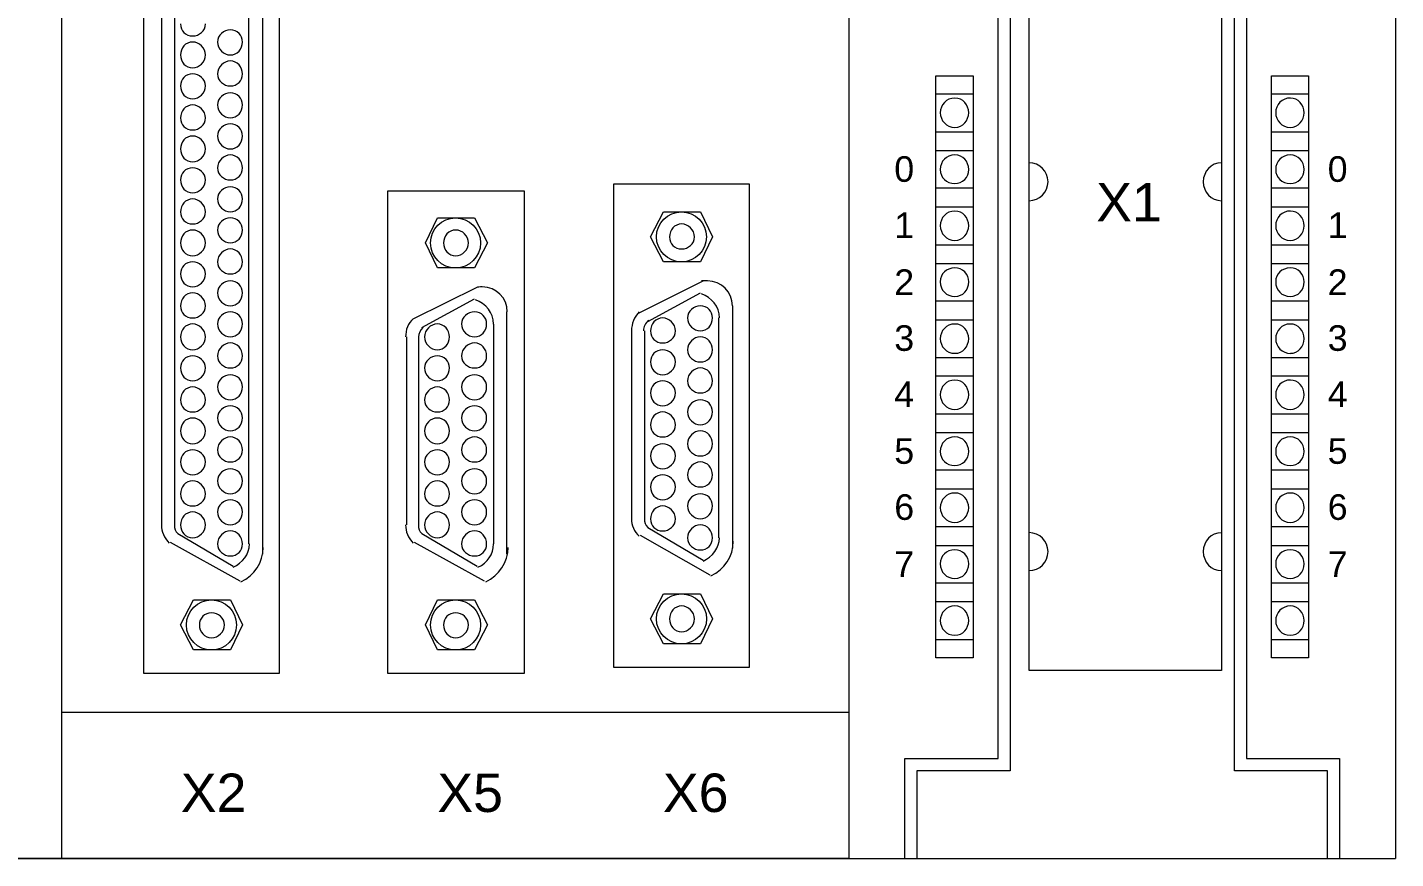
# Model space of a CAD drawing. Header units: millimetres. Extents: x 0 to 14510, y -7775 to 297.
# Drawn here: x 554.2 to 635.4, y -2292.8 to -2243.5 of the extents above; entities that cross this region are included whole.
import ezdxf

# ---------------------------------------------------------------- set-up
doc = ezdxf.new("R2010")
doc.units = ezdxf.units.MM
doc.layers.add('eProC - L2', color=41, linetype='Continuous', lineweight=20)
doc.styles.get("Standard").update_dxf_attribs({"font": 'arial.ttf'})

msp = doc.modelspace()

# ---------------------------------------------------------------- linework, layer by layer
at = {"layer": 'eProC - L2', "lineweight": 13}
for p, q in [((556.244, -2194.632), (556.244, -2292.79)), ((602.969, -2194.632), (602.969, -2292.79)), ((602.969, -2194.632), (602.969, -2292.79)), ((612.538, -2199.801), (612.538, -2287.57)), ((625.844, -2287.57), (625.844, -2199.801)), ((611.822, -2286.854), (611.822, -2200.569)), ((626.561, -2200.569), (626.561, -2286.854)), ((613.665, -2281.634), (613.665, -2208.348)), ((625.077, -2208.348), (625.077, -2281.634)), ((561.106, -2221.551), (561.106, -2281.787)), ((569.192, -2281.787), (569.192, -2221.551)), ((567.35, -2229.484), (567.35, -2274.11)), ((568.169, -2228.716), (568.169, -2274.725)), ((562.181, -2230.2), (562.181, -2272.985)), ((562.949, -2230.2), (562.949, -2272.985)), ((608.137, -2280.866), (608.137, -2246.322)), ((608.137, -2246.322), (610.338, -2246.322)), ((610.338, -2246.322), (610.338, -2280.866)), ((628.045, -2280.866), (628.045, -2246.322)), ((628.045, -2246.322), (630.245, -2246.322)), ((630.245, -2246.322), (630.245, -2280.866)), ((608.137, -2247.395), (610.338, -2247.395)), ((628.045, -2247.395), (630.245, -2247.395)), ((608.137, -2249.648), (610.338, -2249.648)), ((628.045, -2249.648), (630.245, -2249.648)), ((608.137, -2250.773), (610.338, -2250.773)), ((628.045, -2250.773), (630.245, -2250.773)), ((597.083, -2252.769), (588.998, -2252.769)), ((588.998, -2252.769), (588.998, -2281.429)), ((597.083, -2281.429), (597.083, -2252.769)), ((608.137, -2252.975), (610.338, -2252.975)), ((628.045, -2252.975), (630.245, -2252.975)), ((583.726, -2253.179), (575.589, -2253.179)), ((575.589, -2253.179), (575.589, -2281.787)), ((583.726, -2281.787), (583.726, -2253.179)), ((591.198, -2255.891), (591.965, -2254.408)), ((591.965, -2254.408), (594.166, -2254.408)), ((594.166, -2254.408), (594.883, -2255.891)), ((608.137, -2254.1), (610.338, -2254.1)), ((628.045, -2254.1), (630.245, -2254.1)), ((577.841, -2256.249), (578.557, -2254.766)), ((578.557, -2254.766), (580.758, -2254.766)), ((580.758, -2254.766), (581.525, -2256.249)), ((578.557, -2257.734), (577.841, -2256.249)), ((581.525, -2256.249), (580.758, -2257.734)), ((591.965, -2257.376), (591.198, -2255.891)), ((594.883, -2255.891), (594.166, -2257.376)), ((608.137, -2256.352), (610.338, -2256.352)), ((628.045, -2256.352), (630.245, -2256.352)), ((580.758, -2257.734), (578.557, -2257.734)), ((594.166, -2257.376), (591.965, -2257.376)), ((608.137, -2257.478), (610.338, -2257.478)), ((628.045, -2257.478), (630.245, -2257.478)), ((590.533, -2260.395), (594.32, -2258.501)), ((577.125, -2260.753), (580.963, -2258.859)), ((591.044, -2260.907), (594.166, -2259.218)), ((577.636, -2261.265), (580.758, -2259.576)), ((582.651, -2260.344), (582.651, -2274.725)), ((596.06, -2259.986), (596.06, -2274.366)), ((608.137, -2259.678), (610.338, -2259.678)), ((628.045, -2259.678), (630.245, -2259.678)), ((581.884, -2261.061), (581.884, -2274.11)), ((595.241, -2260.702), (595.241, -2273.752)), ((608.137, -2260.805), (610.338, -2260.805)), ((628.045, -2260.805), (630.245, -2260.805)), ((576.715, -2261.827), (576.715, -2272.985)), ((577.432, -2261.827), (577.432, -2272.985)), ((590.072, -2261.469), (590.072, -2272.627)), ((590.84, -2261.469), (590.84, -2272.627)), ((608.137, -2263.056), (610.338, -2263.056)), ((628.045, -2263.056), (630.245, -2263.056)), ((608.137, -2264.131), (610.338, -2264.131)), ((628.045, -2264.131), (630.245, -2264.131)), ((608.137, -2266.383), (610.338, -2266.383)), ((628.045, -2266.383), (630.245, -2266.383)), ((608.137, -2267.509), (610.338, -2267.509)), ((628.045, -2267.509), (630.245, -2267.509)), ((608.137, -2269.709), (610.338, -2269.709)), ((628.045, -2269.709), (630.245, -2269.709)), ((608.137, -2270.835), (610.338, -2270.835)), ((628.045, -2270.835), (630.245, -2270.835)), ((591.044, -2273.138), (594.32, -2275.083)), ((608.137, -2273.087), (610.338, -2273.087)), ((628.045, -2273.087), (630.245, -2273.087)), ((562.693, -2274.008), (566.838, -2276.312)), ((563.153, -2273.496), (566.429, -2275.441)), ((577.176, -2274.008), (581.321, -2276.312)), ((577.636, -2273.496), (580.912, -2275.441)), ((590.584, -2273.598), (594.729, -2275.953)), ((608.137, -2274.213), (610.338, -2274.213)), ((628.045, -2274.213), (630.245, -2274.213)), ((608.137, -2276.414), (610.338, -2276.414)), ((628.045, -2276.414), (630.245, -2276.414)), ((591.198, -2278.563), (591.965, -2277.078)), ((591.965, -2277.078), (594.166, -2277.078)), ((594.166, -2277.078), (594.883, -2278.563)), ((563.307, -2278.921), (564.074, -2277.437)), ((564.074, -2277.437), (566.275, -2277.437)), ((566.275, -2277.437), (566.992, -2278.921)), ((577.841, -2278.921), (578.557, -2277.437)), ((578.557, -2277.437), (580.758, -2277.437)), ((580.758, -2277.437), (581.525, -2278.921)), ((608.137, -2277.539), (610.338, -2277.539)), ((628.045, -2277.539), (630.245, -2277.539)), ((564.074, -2280.405), (563.307, -2278.921)), ((566.992, -2278.921), (566.275, -2280.405)), ((578.557, -2280.405), (577.841, -2278.921)), ((581.525, -2278.921), (580.758, -2280.405)), ((591.965, -2280.047), (591.198, -2278.563)), ((594.883, -2278.563), (594.166, -2280.047)), ((608.137, -2279.791), (610.338, -2279.791)), ((628.045, -2279.791), (630.245, -2279.791)), ((566.275, -2280.405), (564.074, -2280.405)), ((580.758, -2280.405), (578.557, -2280.405)), ((594.166, -2280.047), (591.965, -2280.047)), ((588.998, -2281.429), (597.083, -2281.429)), ((610.338, -2280.866), (608.137, -2280.866)), ((630.245, -2280.866), (628.045, -2280.866)), ((561.106, -2281.787), (569.192, -2281.787)), ((575.589, -2281.787), (583.726, -2281.787)), ((625.077, -2281.634), (613.665, -2281.634)), ((556.244, -2284.09), (602.969, -2284.09)), ((606.295, -2292.79), (606.295, -2286.854)), ((606.295, -2286.854), (611.822, -2286.854)), ((626.561, -2286.854), (632.088, -2286.854)), ((632.088, -2286.854), (632.088, -2292.79)), ((612.538, -2287.57), (607.011, -2287.57)), ((607.011, -2287.57), (607.011, -2292.79)), ((631.371, -2287.57), (625.844, -2287.57)), ((631.371, -2292.79), (631.371, -2287.57)), ((602.969, -2292.79), (478.355, -2292.79)), ((602.969, -2292.79), (635.415, -2292.79))]:
    msp.add_line(p, q, dxfattribs=at)
at = {"layer": 'eProC - L2'}
msp.add_line((635.415, -2194.632), (635.415, -2292.79), dxfattribs=at)
at = {"layer": 'eProC - L2', "color": 251, "lineweight": 9, "true_color": 0x535353}
msp.add_line((478.355, -2292.79), (635.415, -2292.79), dxfattribs=at)
at = {"layer": 'eProC - L2', "lineweight": 13}
for centre, radius in [((593.038, -2255.892), 1.484), ((593.038, -2255.892), 1.484), ((579.63, -2256.251), 1.485), ((579.63, -2256.251), 1.485), ((593.038, -2278.563), 1.485), ((565.148, -2278.922), 1.485), ((579.63, -2278.922), 1.484)]:
    msp.add_circle(centre, radius, dxfattribs=at)
for centre, radius, start, end in [((629.162, -2248.514), 0.863, 89.45853, 180.47346), ((609.273, -2251.909), 0.809, 269.24876, 0.67887), ((613.655, -2252.626), 1.136, 0.50755, 89.49113), ((629.181, -2251.909), 0.809, 269.24876, 0.67887), ((613.654, -2252.606), 1.136, 270.52003, 359.53486), ((629.162, -2255.219), 0.863, 89.45853, 180.47346), ((609.272, -2258.542), 0.809, 359.31063, 90.68805), ((629.18, -2258.542), 0.809, 359.31063, 90.68805), ((594.575, -2259.987), 1.486, 0.03688, 89.9618), ((581.217, -2260.345), 1.486, 0.03688, 89.9618), ((591.659, -2261.461), 1.587, 135.23914, 180.29296), ((629.162, -2261.939), 0.863, 179.52654, 270.54147), ((629.162, -2265.249), 0.863, 89.45853, 180.47346), ((609.273, -2268.644), 0.809, 269.26504, 0.73628), ((629.18, -2268.644), 0.809, 269.26504, 0.73628), ((629.162, -2271.954), 0.863, 89.45853, 180.47346), ((593.871, -2273.958), 2.239, 293.96347, 0.01486), ((613.654, -2274.581), 1.137, 0.49955, 89.44556), ((565.98, -2274.316), 2.239, 293.96347, 0.01486), ((609.273, -2275.278), 0.809, 359.32113, 90.75124), ((613.655, -2274.561), 1.136, 270.50887, 359.49245), ((629.181, -2275.278), 0.809, 359.32113, 90.75124), ((629.162, -2278.658), 0.863, 89.45853, 180.47346)]:
    msp.add_arc(centre, radius, start, end, dxfattribs=at)
for points in [[(563.306, -2243.251), (563.306, -2243.66), (563.613, -2243.967), (564.023, -2243.967)], [(564.023, -2243.967), (564.432, -2243.967), (564.79, -2243.66), (564.79, -2243.251)], [(566.275, -2243.608), (565.865, -2243.608), (565.507, -2243.916), (565.507, -2244.324)], [(566.991, -2244.324), (566.991, -2243.916), (566.684, -2243.608), (566.275, -2243.608)], [(564.023, -2244.325), (563.613, -2244.325), (563.306, -2244.683), (563.306, -2245.094)], [(564.79, -2245.094), (564.79, -2244.683), (564.432, -2244.325), (564.023, -2244.325)], [(565.507, -2244.324), (565.507, -2244.735), (565.865, -2245.093), (566.275, -2245.093)], [(566.275, -2245.093), (566.684, -2245.093), (566.991, -2244.735), (566.991, -2244.324)], [(563.306, -2245.094), (563.306, -2245.502), (563.613, -2245.861), (564.023, -2245.861)], [(564.023, -2245.861), (564.432, -2245.861), (564.79, -2245.502), (564.79, -2245.094)], [(566.275, -2245.451), (565.865, -2245.451), (565.507, -2245.81), (565.507, -2246.219)], [(566.991, -2246.219), (566.991, -2245.81), (566.684, -2245.451), (566.275, -2245.451)], [(564.023, -2246.218), (563.613, -2246.218), (563.306, -2246.526), (563.306, -2246.934)], [(564.79, -2246.934), (564.79, -2246.526), (564.432, -2246.218), (564.023, -2246.218)], [(565.507, -2246.219), (565.507, -2246.628), (565.865, -2246.935), (566.275, -2246.935)], [(566.275, -2246.935), (566.684, -2246.935), (566.991, -2246.628), (566.991, -2246.219)], [(563.306, -2246.934), (563.306, -2247.344), (563.613, -2247.703), (564.023, -2247.703)], [(564.023, -2247.703), (564.432, -2247.703), (564.79, -2247.344), (564.79, -2246.934)], [(566.275, -2247.345), (565.865, -2247.345), (565.507, -2247.652), (565.507, -2248.062)], [(566.991, -2248.062), (566.991, -2247.652), (566.684, -2247.345), (566.275, -2247.345)], [(564.023, -2248.061), (563.613, -2248.061), (563.306, -2248.419), (563.306, -2248.829)], [(564.79, -2248.829), (564.79, -2248.419), (564.432, -2248.061), (564.023, -2248.061)], [(565.507, -2248.062), (565.507, -2248.47), (565.865, -2248.829), (566.275, -2248.829)], [(566.275, -2248.829), (566.684, -2248.829), (566.991, -2248.47), (566.991, -2248.062)], [(609.263, -2247.651), (608.751, -2247.651), (608.393, -2248.061), (608.393, -2248.521)], [(610.082, -2248.521), (610.082, -2248.061), (609.723, -2247.651), (609.263, -2247.651)], [(629.989, -2248.521), (629.989, -2248.061), (629.63, -2247.651), (629.17, -2247.651)], [(563.306, -2248.829), (563.306, -2249.238), (563.613, -2249.545), (564.023, -2249.545)], [(564.023, -2249.545), (564.432, -2249.545), (564.79, -2249.238), (564.79, -2248.829)], [(608.393, -2248.521), (608.393, -2248.982), (608.751, -2249.392), (609.263, -2249.392)], [(609.263, -2249.392), (609.723, -2249.392), (610.082, -2248.982), (610.082, -2248.521)], [(628.299, -2248.521), (628.299, -2248.982), (628.657, -2249.392), (629.17, -2249.392)], [(629.17, -2249.392), (629.63, -2249.392), (629.989, -2248.982), (629.989, -2248.521)], [(566.275, -2249.187), (565.865, -2249.187), (565.507, -2249.495), (565.507, -2249.904)], [(566.991, -2249.904), (566.991, -2249.495), (566.684, -2249.187), (566.275, -2249.187)], [(564.023, -2249.903), (563.613, -2249.903), (563.306, -2250.261), (563.306, -2250.672)], [(564.79, -2250.672), (564.79, -2250.261), (564.432, -2249.903), (564.023, -2249.903)], [(565.507, -2249.904), (565.507, -2250.313), (565.865, -2250.672), (566.275, -2250.672)], [(566.275, -2250.672), (566.684, -2250.672), (566.991, -2250.313), (566.991, -2249.904)], [(563.306, -2250.672), (563.306, -2251.081), (563.613, -2251.438), (564.023, -2251.438)], [(564.023, -2251.438), (564.432, -2251.438), (564.79, -2251.081), (564.79, -2250.672)], [(566.275, -2251.029), (565.865, -2251.029), (565.507, -2251.388), (565.507, -2251.798)], [(566.991, -2251.798), (566.991, -2251.388), (566.684, -2251.029), (566.275, -2251.029)], [(609.263, -2251.029), (608.751, -2251.029), (608.393, -2251.387), (608.393, -2251.9)], [(610.082, -2251.9), (610.082, -2251.387), (609.723, -2251.029), (609.263, -2251.029)], [(629.17, -2251.029), (628.657, -2251.029), (628.299, -2251.387), (628.299, -2251.9)], [(629.989, -2251.9), (629.989, -2251.387), (629.63, -2251.029), (629.17, -2251.029)], [(564.023, -2251.798), (563.613, -2251.798), (563.306, -2252.104), (563.306, -2252.513)], [(564.79, -2252.513), (564.79, -2252.104), (564.432, -2251.798), (564.023, -2251.798)], [(565.507, -2251.798), (565.507, -2252.206), (565.865, -2252.513), (566.275, -2252.513)], [(566.275, -2252.513), (566.684, -2252.513), (566.991, -2252.206), (566.991, -2251.798)], [(608.393, -2251.9), (608.393, -2252.36), (608.751, -2252.718), (609.263, -2252.718)], [(625.077, -2251.49), (624.463, -2251.49), (624.002, -2252.002), (624.002, -2252.616)], [(628.299, -2251.9), (628.299, -2252.36), (628.657, -2252.718), (629.17, -2252.718)], [(563.306, -2252.513), (563.306, -2252.923), (563.613, -2253.281), (564.023, -2253.281)], [(564.023, -2253.281), (564.432, -2253.281), (564.79, -2252.923), (564.79, -2252.513)], [(566.275, -2252.923), (565.865, -2252.923), (565.507, -2253.23), (565.507, -2253.64)], [(566.991, -2253.64), (566.991, -2253.23), (566.684, -2252.923), (566.275, -2252.923)], [(624.002, -2252.616), (624.002, -2253.23), (624.463, -2253.742), (625.077, -2253.742)], [(564.023, -2253.639), (563.613, -2253.639), (563.306, -2253.997), (563.306, -2254.408)], [(564.79, -2254.408), (564.79, -2253.997), (564.432, -2253.639), (564.023, -2253.639)], [(565.507, -2253.64), (565.507, -2254.049), (565.865, -2254.408), (566.275, -2254.408)], [(566.275, -2254.408), (566.684, -2254.408), (566.991, -2254.049), (566.991, -2253.64)], [(563.306, -2254.408), (563.306, -2254.816), (563.613, -2255.124), (564.023, -2255.124)], [(564.023, -2255.124), (564.432, -2255.124), (564.79, -2254.816), (564.79, -2254.408)], [(609.263, -2254.356), (608.751, -2254.356), (608.393, -2254.766), (608.393, -2255.226)], [(610.082, -2255.226), (610.082, -2254.766), (609.723, -2254.356), (609.263, -2254.356)], [(629.989, -2255.226), (629.989, -2254.766), (629.63, -2254.356), (629.17, -2254.356)], [(564.023, -2255.482), (563.613, -2255.482), (563.306, -2255.84), (563.306, -2256.249)], [(564.79, -2256.249), (564.79, -2255.84), (564.432, -2255.482), (564.023, -2255.482)], [(566.275, -2254.766), (565.865, -2254.766), (565.507, -2255.073), (565.507, -2255.483)], [(565.507, -2255.483), (565.507, -2255.891), (565.865, -2256.249), (566.275, -2256.249)], [(566.991, -2255.483), (566.991, -2255.073), (566.684, -2254.766), (566.275, -2254.766)], [(566.275, -2256.249), (566.684, -2256.249), (566.991, -2255.891), (566.991, -2255.483)], [(579.631, -2255.482), (579.222, -2255.482), (578.915, -2255.84), (578.915, -2256.249)], [(580.399, -2256.249), (580.399, -2255.84), (580.041, -2255.482), (579.631, -2255.482)], [(593.039, -2255.124), (592.63, -2255.124), (592.323, -2255.483), (592.323, -2255.891)], [(593.807, -2255.891), (593.807, -2255.483), (593.449, -2255.124), (593.039, -2255.124)], [(608.393, -2255.226), (608.393, -2255.687), (608.751, -2256.096), (609.263, -2256.096)], [(609.263, -2256.096), (609.723, -2256.096), (610.082, -2255.687), (610.082, -2255.226)], [(628.299, -2255.226), (628.299, -2255.687), (628.657, -2256.096), (629.17, -2256.096)], [(629.17, -2256.096), (629.63, -2256.096), (629.989, -2255.687), (629.989, -2255.226)], [(563.306, -2256.249), (563.306, -2256.659), (563.613, -2257.017), (564.023, -2257.017)], [(564.023, -2257.017), (564.432, -2257.017), (564.79, -2256.659), (564.79, -2256.249)], [(578.915, -2256.249), (578.915, -2256.659), (579.222, -2257.017), (579.631, -2257.017)], [(579.631, -2257.017), (580.041, -2257.017), (580.399, -2256.659), (580.399, -2256.249)], [(592.323, -2255.891), (592.323, -2256.301), (592.63, -2256.608), (593.039, -2256.608)], [(593.039, -2256.608), (593.449, -2256.608), (593.807, -2256.301), (593.807, -2255.891)], [(566.275, -2256.607), (565.865, -2256.607), (565.507, -2256.966), (565.507, -2257.375)], [(566.991, -2257.375), (566.991, -2256.966), (566.684, -2256.607), (566.275, -2256.607)], [(564.023, -2257.376), (563.613, -2257.376), (563.306, -2257.682), (563.306, -2258.092)], [(564.79, -2258.092), (564.79, -2257.682), (564.432, -2257.376), (564.023, -2257.376)], [(565.507, -2257.375), (565.507, -2257.784), (565.865, -2258.092), (566.275, -2258.092)], [(566.275, -2258.092), (566.684, -2258.092), (566.991, -2257.784), (566.991, -2257.375)], [(609.263, -2257.733), (608.751, -2257.733), (608.393, -2258.092), (608.393, -2258.552)], [(629.17, -2257.733), (628.657, -2257.733), (628.299, -2258.092), (628.299, -2258.552)], [(563.306, -2258.092), (563.306, -2258.501), (563.613, -2258.859), (564.023, -2258.859)], [(564.023, -2258.859), (564.432, -2258.859), (564.79, -2258.501), (564.79, -2258.092)], [(566.275, -2258.501), (565.865, -2258.501), (565.507, -2258.809), (565.507, -2259.217)], [(566.991, -2259.217), (566.991, -2258.809), (566.684, -2258.501), (566.275, -2258.501)], [(594.576, -2258.501), (594.473, -2258.501), (594.37, -2258.501), (594.218, -2258.501)], [(608.393, -2258.552), (608.393, -2259.064), (608.751, -2259.422), (609.263, -2259.422)], [(609.263, -2259.422), (609.723, -2259.422), (610.082, -2259.064), (610.082, -2258.552)], [(628.299, -2258.552), (628.299, -2259.064), (628.657, -2259.422), (629.17, -2259.422)], [(629.17, -2259.422), (629.63, -2259.422), (629.989, -2259.064), (629.989, -2258.552)], [(564.023, -2259.217), (563.613, -2259.217), (563.306, -2259.575), (563.306, -2259.985)], [(564.79, -2259.985), (564.79, -2259.575), (564.432, -2259.217), (564.023, -2259.217)], [(565.507, -2259.217), (565.507, -2259.627), (565.865, -2259.985), (566.275, -2259.985)], [(566.275, -2259.985), (566.684, -2259.985), (566.991, -2259.627), (566.991, -2259.217)], [(581.218, -2258.859), (581.065, -2258.859), (580.963, -2258.859), (580.86, -2258.911)], [(595.291, -2260.702), (595.291, -2260.036), (594.831, -2259.474), (594.218, -2259.269)], [(563.306, -2259.985), (563.306, -2260.394), (563.613, -2260.702), (564.023, -2260.702)], [(564.023, -2260.702), (564.432, -2260.702), (564.79, -2260.394), (564.79, -2259.985)], [(566.275, -2260.344), (565.865, -2260.344), (565.507, -2260.651), (565.507, -2261.06)], [(566.991, -2261.06), (566.991, -2260.651), (566.684, -2260.344), (566.275, -2260.344)], [(580.758, -2260.344), (580.348, -2260.344), (579.99, -2260.651), (579.99, -2261.06)], [(581.474, -2261.06), (581.474, -2260.651), (581.167, -2260.344), (580.758, -2260.344)], [(581.884, -2261.061), (581.884, -2260.395), (581.423, -2259.832), (580.809, -2259.628)], [(594.165, -2259.986), (593.755, -2259.986), (593.397, -2260.292), (593.397, -2260.702)], [(594.882, -2260.702), (594.882, -2260.292), (594.574, -2259.986), (594.165, -2259.986)], [(564.023, -2261.06), (563.613, -2261.06), (563.306, -2261.418), (563.306, -2261.827)], [(564.79, -2261.827), (564.79, -2261.418), (564.432, -2261.06), (564.023, -2261.06)], [(565.507, -2261.06), (565.507, -2261.469), (565.865, -2261.827), (566.275, -2261.827)], [(566.275, -2261.827), (566.684, -2261.827), (566.991, -2261.469), (566.991, -2261.06)], [(577.125, -2260.753), (576.817, -2261.009), (576.664, -2261.419), (576.664, -2261.827)], [(578.556, -2261.06), (578.147, -2261.06), (577.789, -2261.418), (577.789, -2261.827)], [(579.272, -2261.827), (579.272, -2261.418), (578.966, -2261.06), (578.556, -2261.06)], [(579.99, -2261.06), (579.99, -2261.469), (580.348, -2261.827), (580.758, -2261.827)], [(580.758, -2261.827), (581.167, -2261.827), (581.474, -2261.469), (581.474, -2261.06)], [(591.096, -2260.855), (590.891, -2261.009), (590.788, -2261.213), (590.788, -2261.469)], [(591.913, -2260.702), (591.503, -2260.702), (591.197, -2261.061), (591.197, -2261.469)], [(592.68, -2261.469), (592.68, -2261.061), (592.322, -2260.702), (591.913, -2260.702)], [(593.397, -2260.702), (593.397, -2261.111), (593.755, -2261.47), (594.165, -2261.47)], [(594.165, -2261.47), (594.574, -2261.47), (594.882, -2261.111), (594.882, -2260.702)], [(609.263, -2261.061), (608.751, -2261.061), (608.393, -2261.47), (608.393, -2261.931)], [(610.082, -2261.931), (610.082, -2261.47), (609.723, -2261.061), (609.263, -2261.061)], [(629.17, -2261.061), (628.657, -2261.061), (628.299, -2261.47), (628.299, -2261.931)], [(629.989, -2261.931), (629.989, -2261.47), (629.63, -2261.061), (629.17, -2261.061)], [(563.306, -2261.827), (563.306, -2262.237), (563.613, -2262.595), (564.023, -2262.595)], [(564.023, -2262.595), (564.432, -2262.595), (564.79, -2262.237), (564.79, -2261.827)], [(577.688, -2261.265), (577.534, -2261.419), (577.432, -2261.623), (577.432, -2261.827)], [(577.789, -2261.827), (577.789, -2262.237), (578.147, -2262.595), (578.556, -2262.595)], [(578.556, -2262.595), (578.966, -2262.595), (579.272, -2262.237), (579.272, -2261.827)], [(591.197, -2261.469), (591.197, -2261.879), (591.503, -2262.186), (591.913, -2262.186)], [(591.913, -2262.186), (592.322, -2262.186), (592.68, -2261.879), (592.68, -2261.469)], [(594.165, -2261.827), (593.755, -2261.827), (593.397, -2262.185), (593.397, -2262.595)], [(594.882, -2262.595), (594.882, -2262.185), (594.574, -2261.827), (594.165, -2261.827)], [(608.393, -2261.931), (608.393, -2262.392), (608.751, -2262.801), (609.263, -2262.801)], [(609.263, -2262.801), (609.723, -2262.801), (610.082, -2262.392), (610.082, -2261.931)], [(629.17, -2262.801), (629.63, -2262.801), (629.989, -2262.392), (629.989, -2261.931)], [(566.275, -2262.186), (565.865, -2262.186), (565.507, -2262.544), (565.507, -2262.954)], [(566.991, -2262.954), (566.991, -2262.544), (566.684, -2262.186), (566.275, -2262.186)], [(580.758, -2262.186), (580.348, -2262.186), (579.99, -2262.544), (579.99, -2262.954)], [(581.474, -2262.954), (581.474, -2262.544), (581.167, -2262.186), (580.758, -2262.186)], [(591.913, -2262.596), (591.503, -2262.596), (591.197, -2262.903), (591.197, -2263.312)], [(592.68, -2263.312), (592.68, -2262.903), (592.322, -2262.596), (591.913, -2262.596)], [(593.397, -2262.595), (593.397, -2263.004), (593.755, -2263.312), (594.165, -2263.312)], [(594.165, -2263.312), (594.574, -2263.312), (594.882, -2263.004), (594.882, -2262.595)], [(564.023, -2262.954), (563.613, -2262.954), (563.306, -2263.26), (563.306, -2263.67)], [(564.79, -2263.67), (564.79, -2263.26), (564.432, -2262.954), (564.023, -2262.954)], [(565.507, -2262.954), (565.507, -2263.363), (565.865, -2263.671), (566.275, -2263.671)], [(566.275, -2263.671), (566.684, -2263.671), (566.991, -2263.363), (566.991, -2262.954)], [(578.556, -2262.954), (578.147, -2262.954), (577.789, -2263.26), (577.789, -2263.67)], [(579.272, -2263.67), (579.272, -2263.26), (578.966, -2262.954), (578.556, -2262.954)], [(579.99, -2262.954), (579.99, -2263.363), (580.348, -2263.671), (580.758, -2263.671)], [(580.758, -2263.671), (581.167, -2263.671), (581.474, -2263.363), (581.474, -2262.954)], [(591.197, -2263.312), (591.197, -2263.721), (591.503, -2264.08), (591.913, -2264.08)], [(591.913, -2264.08), (592.322, -2264.08), (592.68, -2263.721), (592.68, -2263.312)], [(563.306, -2263.67), (563.306, -2264.079), (563.613, -2264.437), (564.023, -2264.437)], [(564.023, -2264.437), (564.432, -2264.437), (564.79, -2264.079), (564.79, -2263.67)], [(566.275, -2264.08), (565.865, -2264.08), (565.507, -2264.387), (565.507, -2264.796)], [(566.991, -2264.796), (566.991, -2264.387), (566.684, -2264.08), (566.275, -2264.08)], [(577.789, -2263.67), (577.789, -2264.079), (578.147, -2264.437), (578.556, -2264.437)], [(578.556, -2264.437), (578.966, -2264.437), (579.272, -2264.079), (579.272, -2263.67)], [(580.758, -2264.08), (580.348, -2264.08), (579.99, -2264.387), (579.99, -2264.796)], [(581.474, -2264.796), (581.474, -2264.387), (581.167, -2264.08), (580.758, -2264.08)], [(594.165, -2263.67), (593.755, -2263.67), (593.397, -2264.028), (593.397, -2264.437)], [(594.882, -2264.437), (594.882, -2264.028), (594.574, -2263.67), (594.165, -2263.67)], [(609.263, -2264.387), (608.751, -2264.387), (608.393, -2264.796), (608.393, -2265.256)], [(610.082, -2265.256), (610.082, -2264.796), (609.723, -2264.387), (609.263, -2264.387)], [(629.989, -2265.256), (629.989, -2264.796), (629.63, -2264.387), (629.17, -2264.387)], [(564.023, -2264.796), (563.613, -2264.796), (563.306, -2265.155), (563.306, -2265.564)], [(564.79, -2265.564), (564.79, -2265.155), (564.432, -2264.796), (564.023, -2264.796)], [(565.507, -2264.796), (565.507, -2265.206), (565.865, -2265.564), (566.275, -2265.564)], [(566.275, -2265.564), (566.684, -2265.564), (566.991, -2265.206), (566.991, -2264.796)], [(578.556, -2264.796), (578.147, -2264.796), (577.789, -2265.155), (577.789, -2265.564)], [(579.272, -2265.564), (579.272, -2265.155), (578.966, -2264.796), (578.556, -2264.796)], [(579.99, -2264.796), (579.99, -2265.206), (580.348, -2265.564), (580.758, -2265.564)], [(580.758, -2265.564), (581.167, -2265.564), (581.474, -2265.206), (581.474, -2264.796)], [(591.913, -2264.438), (591.503, -2264.438), (591.197, -2264.746), (591.197, -2265.154)], [(591.197, -2265.154), (591.197, -2265.564), (591.503, -2265.922), (591.913, -2265.922)], [(592.68, -2265.154), (592.68, -2264.746), (592.322, -2264.438), (591.913, -2264.438)], [(591.913, -2265.922), (592.322, -2265.922), (592.68, -2265.564), (592.68, -2265.154)], [(593.397, -2264.437), (593.397, -2264.847), (593.755, -2265.154), (594.165, -2265.154)], [(594.165, -2265.154), (594.574, -2265.154), (594.882, -2264.847), (594.882, -2264.437)], [(563.306, -2265.564), (563.306, -2265.973), (563.613, -2266.281), (564.023, -2266.281)], [(564.023, -2266.281), (564.432, -2266.281), (564.79, -2265.973), (564.79, -2265.564)], [(566.275, -2265.922), (565.865, -2265.922), (565.507, -2266.228), (565.507, -2266.638)], [(566.991, -2266.638), (566.991, -2266.228), (566.684, -2265.922), (566.275, -2265.922)], [(577.789, -2265.564), (577.789, -2265.973), (578.147, -2266.281), (578.556, -2266.281)], [(578.556, -2266.281), (578.966, -2266.281), (579.272, -2265.973), (579.272, -2265.564)], [(580.758, -2265.922), (580.348, -2265.922), (579.99, -2266.228), (579.99, -2266.638)], [(581.474, -2266.638), (581.474, -2266.228), (581.167, -2265.922), (580.758, -2265.922)], [(594.165, -2265.564), (593.755, -2265.564), (593.397, -2265.87), (593.397, -2266.28)], [(594.882, -2266.28), (594.882, -2265.87), (594.574, -2265.564), (594.165, -2265.564)], [(608.393, -2265.256), (608.393, -2265.718), (608.751, -2266.127), (609.263, -2266.127)], [(609.263, -2266.127), (609.723, -2266.127), (610.082, -2265.718), (610.082, -2265.256)], [(628.299, -2265.256), (628.299, -2265.718), (628.657, -2266.127), (629.17, -2266.127)], [(629.17, -2266.127), (629.63, -2266.127), (629.989, -2265.718), (629.989, -2265.256)], [(564.023, -2266.639), (563.613, -2266.639), (563.306, -2266.998), (563.306, -2267.406)], [(564.79, -2267.406), (564.79, -2266.998), (564.432, -2266.639), (564.023, -2266.639)], [(565.507, -2266.638), (565.507, -2267.047), (565.865, -2267.405), (566.275, -2267.405)], [(566.275, -2267.405), (566.684, -2267.405), (566.991, -2267.047), (566.991, -2266.638)], [(578.556, -2266.639), (578.147, -2266.639), (577.789, -2266.998), (577.789, -2267.406)], [(579.272, -2267.406), (579.272, -2266.998), (578.966, -2266.639), (578.556, -2266.639)], [(579.99, -2266.638), (579.99, -2267.047), (580.348, -2267.405), (580.758, -2267.405)], [(580.758, -2267.405), (581.167, -2267.405), (581.474, -2267.047), (581.474, -2266.638)], [(591.913, -2266.28), (591.503, -2266.28), (591.197, -2266.639), (591.197, -2267.047)], [(592.68, -2267.047), (592.68, -2266.639), (592.322, -2266.28), (591.913, -2266.28)], [(593.397, -2266.28), (593.397, -2266.689), (593.755, -2267.047), (594.165, -2267.047)], [(594.165, -2267.047), (594.574, -2267.047), (594.882, -2266.689), (594.882, -2266.28)], [(563.306, -2267.406), (563.306, -2267.816), (563.613, -2268.175), (564.023, -2268.175)], [(564.023, -2268.175), (564.432, -2268.175), (564.79, -2267.816), (564.79, -2267.406)], [(577.789, -2267.406), (577.789, -2267.816), (578.147, -2268.175), (578.556, -2268.175)], [(578.556, -2268.175), (578.966, -2268.175), (579.272, -2267.816), (579.272, -2267.406)], [(591.197, -2267.047), (591.197, -2267.457), (591.503, -2267.764), (591.913, -2267.764)], [(591.913, -2267.764), (592.322, -2267.764), (592.68, -2267.457), (592.68, -2267.047)], [(594.165, -2267.406), (593.755, -2267.406), (593.397, -2267.764), (593.397, -2268.174)], [(594.882, -2268.174), (594.882, -2267.764), (594.574, -2267.406), (594.165, -2267.406)], [(566.275, -2267.764), (565.865, -2267.764), (565.507, -2268.122), (565.507, -2268.532)], [(566.991, -2268.532), (566.991, -2268.122), (566.684, -2267.764), (566.275, -2267.764)], [(580.758, -2267.764), (580.348, -2267.764), (579.99, -2268.122), (579.99, -2268.532)], [(581.474, -2268.532), (581.474, -2268.122), (581.167, -2267.764), (580.758, -2267.764)], [(591.913, -2268.174), (591.503, -2268.174), (591.197, -2268.481), (591.197, -2268.89)], [(591.913, -2268.174), (591.503, -2268.174), (591.197, -2268.481), (591.197, -2268.89)], [(592.68, -2268.89), (592.68, -2268.481), (592.322, -2268.174), (591.913, -2268.174)], [(592.68, -2268.89), (592.68, -2268.481), (592.322, -2268.174), (591.913, -2268.174)], [(593.397, -2268.174), (593.397, -2268.584), (593.755, -2268.891), (594.165, -2268.891)], [(594.165, -2268.891), (594.574, -2268.891), (594.882, -2268.584), (594.882, -2268.174)], [(609.263, -2267.764), (608.751, -2267.764), (608.393, -2268.122), (608.393, -2268.634)], [(610.082, -2268.634), (610.082, -2268.122), (609.723, -2267.764), (609.263, -2267.764)], [(629.17, -2267.764), (628.657, -2267.764), (628.299, -2268.122), (628.299, -2268.634)], [(629.989, -2268.634), (629.989, -2268.122), (629.63, -2267.764), (629.17, -2267.764)], [(564.023, -2268.532), (563.613, -2268.532), (563.306, -2268.838), (563.306, -2269.248)], [(563.306, -2269.248), (563.306, -2269.657), (563.613, -2270.015), (564.023, -2270.015)], [(564.79, -2269.248), (564.79, -2268.838), (564.432, -2268.532), (564.023, -2268.532)], [(564.023, -2270.015), (564.432, -2270.015), (564.79, -2269.657), (564.79, -2269.248)], [(565.507, -2268.532), (565.507, -2268.941), (565.865, -2269.249), (566.275, -2269.249)], [(566.275, -2269.249), (566.684, -2269.249), (566.991, -2268.941), (566.991, -2268.532)], [(578.556, -2268.532), (578.147, -2268.532), (577.789, -2268.838), (577.789, -2269.248)], [(577.789, -2269.248), (577.789, -2269.657), (578.147, -2270.015), (578.556, -2270.015)], [(579.272, -2269.248), (579.272, -2268.838), (578.966, -2268.532), (578.556, -2268.532)], [(578.556, -2270.015), (578.966, -2270.015), (579.272, -2269.657), (579.272, -2269.248)], [(579.99, -2268.532), (579.99, -2268.941), (580.348, -2269.249), (580.758, -2269.249)], [(580.758, -2269.249), (581.167, -2269.249), (581.474, -2268.941), (581.474, -2268.532)], [(591.197, -2268.89), (591.197, -2269.299), (591.503, -2269.657), (591.913, -2269.657)], [(591.197, -2268.89), (591.197, -2269.299), (591.503, -2269.657), (591.913, -2269.657)], [(591.913, -2269.657), (592.322, -2269.657), (592.68, -2269.299), (592.68, -2268.89)], [(591.913, -2269.657), (592.322, -2269.657), (592.68, -2269.299), (592.68, -2268.89)], [(594.165, -2269.249), (593.755, -2269.249), (593.397, -2269.607), (593.397, -2270.016)], [(594.882, -2270.016), (594.882, -2269.607), (594.574, -2269.249), (594.165, -2269.249)], [(608.393, -2268.634), (608.393, -2269.095), (608.751, -2269.453), (609.263, -2269.453)], [(628.299, -2268.634), (628.299, -2269.095), (628.657, -2269.453), (629.17, -2269.453)], [(566.275, -2269.658), (565.865, -2269.658), (565.507, -2269.965), (565.507, -2270.374)], [(566.991, -2270.374), (566.991, -2269.965), (566.684, -2269.658), (566.275, -2269.658)], [(580.758, -2269.658), (580.348, -2269.658), (579.99, -2269.965), (579.99, -2270.374)], [(581.474, -2270.374), (581.474, -2269.965), (581.167, -2269.658), (580.758, -2269.658)], [(591.913, -2270.016), (591.503, -2270.016), (591.197, -2270.324), (591.197, -2270.732)], [(592.68, -2270.732), (592.68, -2270.324), (592.322, -2270.016), (591.913, -2270.016)], [(593.397, -2270.016), (593.397, -2270.426), (593.755, -2270.733), (594.165, -2270.733)], [(594.165, -2270.733), (594.574, -2270.733), (594.882, -2270.426), (594.882, -2270.016)], [(564.023, -2270.374), (563.613, -2270.374), (563.306, -2270.732), (563.306, -2271.142)], [(564.79, -2271.142), (564.79, -2270.732), (564.432, -2270.374), (564.023, -2270.374)], [(565.507, -2270.374), (565.507, -2270.784), (565.865, -2271.142), (566.275, -2271.142)], [(566.275, -2271.142), (566.684, -2271.142), (566.991, -2270.784), (566.991, -2270.374)], [(578.556, -2270.374), (578.147, -2270.374), (577.789, -2270.732), (577.789, -2271.142)], [(579.272, -2271.142), (579.272, -2270.732), (578.966, -2270.374), (578.556, -2270.374)], [(579.99, -2270.374), (579.99, -2270.784), (580.348, -2271.142), (580.758, -2271.142)], [(580.758, -2271.142), (581.167, -2271.142), (581.474, -2270.784), (581.474, -2270.374)], [(591.197, -2270.732), (591.197, -2271.142), (591.503, -2271.5), (591.913, -2271.5)], [(591.913, -2271.5), (592.322, -2271.5), (592.68, -2271.142), (592.68, -2270.732)], [(563.306, -2271.142), (563.306, -2271.552), (563.613, -2271.859), (564.023, -2271.859)], [(564.023, -2271.859), (564.432, -2271.859), (564.79, -2271.552), (564.79, -2271.142)], [(566.275, -2271.501), (565.865, -2271.501), (565.507, -2271.807), (565.507, -2272.217)], [(566.991, -2272.217), (566.991, -2271.807), (566.684, -2271.501), (566.275, -2271.501)], [(577.789, -2271.142), (577.789, -2271.552), (578.147, -2271.859), (578.556, -2271.859)], [(578.556, -2271.859), (578.966, -2271.859), (579.272, -2271.552), (579.272, -2271.142)], [(580.758, -2271.501), (580.348, -2271.501), (579.99, -2271.807), (579.99, -2272.217)], [(581.474, -2272.217), (581.474, -2271.807), (581.167, -2271.501), (580.758, -2271.501)], [(594.165, -2271.142), (593.755, -2271.142), (593.397, -2271.448), (593.397, -2271.858)], [(594.882, -2271.858), (594.882, -2271.448), (594.574, -2271.142), (594.165, -2271.142)], [(609.263, -2271.091), (608.751, -2271.091), (608.393, -2271.501), (608.393, -2271.961)], [(610.082, -2271.961), (610.082, -2271.501), (609.723, -2271.091), (609.263, -2271.091)], [(629.989, -2271.961), (629.989, -2271.501), (629.63, -2271.091), (629.17, -2271.091)], [(564.023, -2272.217), (563.613, -2272.217), (563.306, -2272.575), (563.306, -2272.985)], [(564.79, -2272.985), (564.79, -2272.575), (564.432, -2272.217), (564.023, -2272.217)], [(565.507, -2272.217), (565.507, -2272.627), (565.865, -2272.985), (566.275, -2272.985)], [(566.275, -2272.985), (566.684, -2272.985), (566.991, -2272.627), (566.991, -2272.217)], [(578.556, -2272.217), (578.147, -2272.217), (577.789, -2272.575), (577.789, -2272.985)], [(579.272, -2272.985), (579.272, -2272.575), (578.966, -2272.217), (578.556, -2272.217)], [(579.99, -2272.217), (579.99, -2272.627), (580.348, -2272.985), (580.758, -2272.985)], [(580.758, -2272.985), (581.167, -2272.985), (581.474, -2272.627), (581.474, -2272.217)], [(591.913, -2271.859), (591.503, -2271.859), (591.197, -2272.217), (591.197, -2272.627)], [(592.68, -2272.627), (592.68, -2272.217), (592.322, -2271.859), (591.913, -2271.859)], [(593.397, -2271.858), (593.397, -2272.268), (593.755, -2272.625), (594.165, -2272.625)], [(594.165, -2272.625), (594.574, -2272.625), (594.882, -2272.268), (594.882, -2271.858)], [(608.393, -2271.961), (608.393, -2272.422), (608.751, -2272.832), (609.263, -2272.832)], [(609.263, -2272.832), (609.723, -2272.832), (610.082, -2272.422), (610.082, -2271.961)], [(628.299, -2271.961), (628.299, -2272.422), (628.657, -2272.832), (629.17, -2272.832)], [(629.17, -2272.832), (629.63, -2272.832), (629.989, -2272.422), (629.989, -2271.961)], [(562.181, -2272.985), (562.181, -2273.394), (562.335, -2273.752), (562.641, -2274.06)], [(562.949, -2272.985), (562.949, -2273.189), (562.999, -2273.394), (563.153, -2273.496)], [(563.306, -2272.985), (563.306, -2273.394), (563.613, -2273.752), (564.023, -2273.752)], [(564.023, -2273.752), (564.432, -2273.752), (564.79, -2273.394), (564.79, -2272.985)], [(566.275, -2273.342), (565.865, -2273.342), (565.507, -2273.7), (565.507, -2274.11)], [(566.991, -2274.11), (566.991, -2273.7), (566.684, -2273.342), (566.275, -2273.342)], [(576.664, -2272.985), (576.664, -2273.394), (576.817, -2273.752), (577.125, -2274.06)], [(577.432, -2272.985), (577.432, -2273.189), (577.482, -2273.394), (577.636, -2273.496)], [(577.789, -2272.985), (577.789, -2273.394), (578.147, -2273.752), (578.556, -2273.752)], [(578.556, -2273.752), (578.966, -2273.752), (579.272, -2273.394), (579.272, -2272.985)], [(580.758, -2273.342), (580.348, -2273.342), (579.99, -2273.7), (579.99, -2274.11)], [(581.474, -2274.11), (581.474, -2273.7), (581.167, -2273.342), (580.758, -2273.342)], [(590.072, -2272.627), (590.072, -2272.985), (590.225, -2273.394), (590.533, -2273.65)], [(590.84, -2272.627), (590.84, -2272.831), (590.891, -2272.985), (591.044, -2273.138)], [(591.197, -2272.627), (591.197, -2273.036), (591.503, -2273.344), (591.913, -2273.344)], [(591.913, -2273.344), (592.322, -2273.344), (592.68, -2273.036), (592.68, -2272.627)], [(594.165, -2272.985), (593.755, -2272.985), (593.397, -2273.342), (593.397, -2273.752)], [(594.882, -2273.752), (594.882, -2273.342), (594.574, -2272.985), (594.165, -2272.985)], [(565.507, -2274.11), (565.507, -2274.52), (565.865, -2274.827), (566.275, -2274.827)], [(566.275, -2274.827), (566.684, -2274.827), (566.991, -2274.52), (566.991, -2274.11)], [(566.429, -2275.492), (566.992, -2275.237), (567.4, -2274.725), (567.4, -2274.11)], [(579.99, -2274.11), (579.99, -2274.52), (580.348, -2274.827), (580.758, -2274.827)], [(580.758, -2274.827), (581.167, -2274.827), (581.474, -2274.52), (581.474, -2274.11)], [(580.963, -2275.492), (581.525, -2275.237), (581.884, -2274.725), (581.884, -2274.11)], [(593.397, -2273.752), (593.397, -2274.162), (593.755, -2274.469), (594.165, -2274.469)], [(594.165, -2274.469), (594.574, -2274.469), (594.882, -2274.162), (594.882, -2273.752)], [(594.32, -2275.134), (594.883, -2274.879), (595.291, -2274.315), (595.291, -2273.752)], [(625.077, -2273.445), (624.463, -2273.445), (624.002, -2273.957), (624.002, -2274.571)], [(581.423, -2276.362), (582.191, -2276.004), (582.754, -2275.185), (582.754, -2274.315)], [(609.263, -2274.469), (608.751, -2274.469), (608.393, -2274.827), (608.393, -2275.287)], [(624.002, -2274.571), (624.002, -2275.185), (624.463, -2275.697), (625.077, -2275.697)], [(629.17, -2274.469), (628.657, -2274.469), (628.299, -2274.827), (628.299, -2275.287)], [(608.393, -2275.287), (608.393, -2275.799), (608.751, -2276.157), (609.263, -2276.157)], [(609.263, -2276.157), (609.723, -2276.157), (610.082, -2275.799), (610.082, -2275.287)], [(628.299, -2275.287), (628.299, -2275.799), (628.657, -2276.157), (629.17, -2276.157)], [(629.17, -2276.157), (629.63, -2276.157), (629.989, -2275.799), (629.989, -2275.287)], [(565.148, -2278.205), (564.739, -2278.205), (564.432, -2278.511), (564.432, -2278.921)], [(565.916, -2278.921), (565.916, -2278.511), (565.558, -2278.205), (565.148, -2278.205)], [(579.631, -2278.205), (579.222, -2278.205), (578.915, -2278.511), (578.915, -2278.921)], [(580.399, -2278.921), (580.399, -2278.511), (580.041, -2278.205), (579.631, -2278.205)], [(593.039, -2277.795), (592.63, -2277.795), (592.323, -2278.153), (592.323, -2278.563)], [(593.807, -2278.563), (593.807, -2278.153), (593.449, -2277.795), (593.039, -2277.795)], [(609.263, -2277.795), (608.751, -2277.795), (608.393, -2278.205), (608.393, -2278.665)], [(610.082, -2278.665), (610.082, -2278.205), (609.723, -2277.795), (609.263, -2277.795)], [(629.989, -2278.665), (629.989, -2278.205), (629.63, -2277.795), (629.17, -2277.795)], [(564.432, -2278.921), (564.432, -2279.33), (564.739, -2279.688), (565.148, -2279.688)], [(565.148, -2279.688), (565.558, -2279.688), (565.916, -2279.33), (565.916, -2278.921)], [(578.915, -2278.921), (578.915, -2279.33), (579.222, -2279.688), (579.631, -2279.688)], [(579.631, -2279.688), (580.041, -2279.688), (580.399, -2279.33), (580.399, -2278.921)], [(592.323, -2278.563), (592.323, -2278.972), (592.63, -2279.33), (593.039, -2279.33)], [(593.039, -2279.33), (593.449, -2279.33), (593.807, -2278.972), (593.807, -2278.563)], [(608.393, -2278.665), (608.393, -2279.126), (608.751, -2279.536), (609.263, -2279.536)], [(609.263, -2279.536), (609.723, -2279.536), (610.082, -2279.126), (610.082, -2278.665)], [(628.299, -2278.665), (628.299, -2279.126), (628.657, -2279.536), (629.17, -2279.536)], [(629.17, -2279.536), (629.63, -2279.536), (629.989, -2279.126), (629.989, -2278.665)]]:
    msp.add_open_spline(points, degree=3, dxfattribs=at)

# ---------------------------------------------------------------- texts
at = {"layer": 'eProC - L2'}
for s, insert, char_height, attachment_point in [('0', (606.254, -2251.874), 1.519, 5), ('0', (631.973, -2251.874), 1.519, 5), ('X1', (617.646, -2252.697), 2.2792, 1), ('1', (606.254, -2255.201), 1.519, 5), ('1', (631.973, -2255.201), 1.519, 5), ('2', (606.254, -2258.578), 1.519, 5), ('2', (631.973, -2258.578), 1.519, 5), ('3', (606.254, -2261.905), 1.519, 5), ('3', (631.973, -2261.905), 1.519, 5), ('4', (606.254, -2265.232), 1.519, 5), ('4', (631.973, -2265.232), 1.519, 5), ('5', (606.254, -2268.61), 1.519, 5), ('5', (631.973, -2268.61), 1.519, 5), ('6', (606.254, -2271.936), 1.519, 5), ('6', (631.973, -2271.936), 1.519, 5), ('7', (606.254, -2275.314), 1.519, 5), ('7', (631.973, -2275.314), 1.519, 5), ('X2', (563.326, -2287.743), 2.2792, 1), ('X5', (578.551, -2287.743), 2.2792, 1), ('X6', (591.934, -2287.743), 2.2792, 1)]:
    msp.add_mtext_dynamic_manual_height_columns(s, width=6.72212, gutter_width=9.496, heights=[0], dxfattribs=dict(at, insert=insert, char_height=char_height, attachment_point=attachment_point))

doc.saveas('drawing.dxf')
